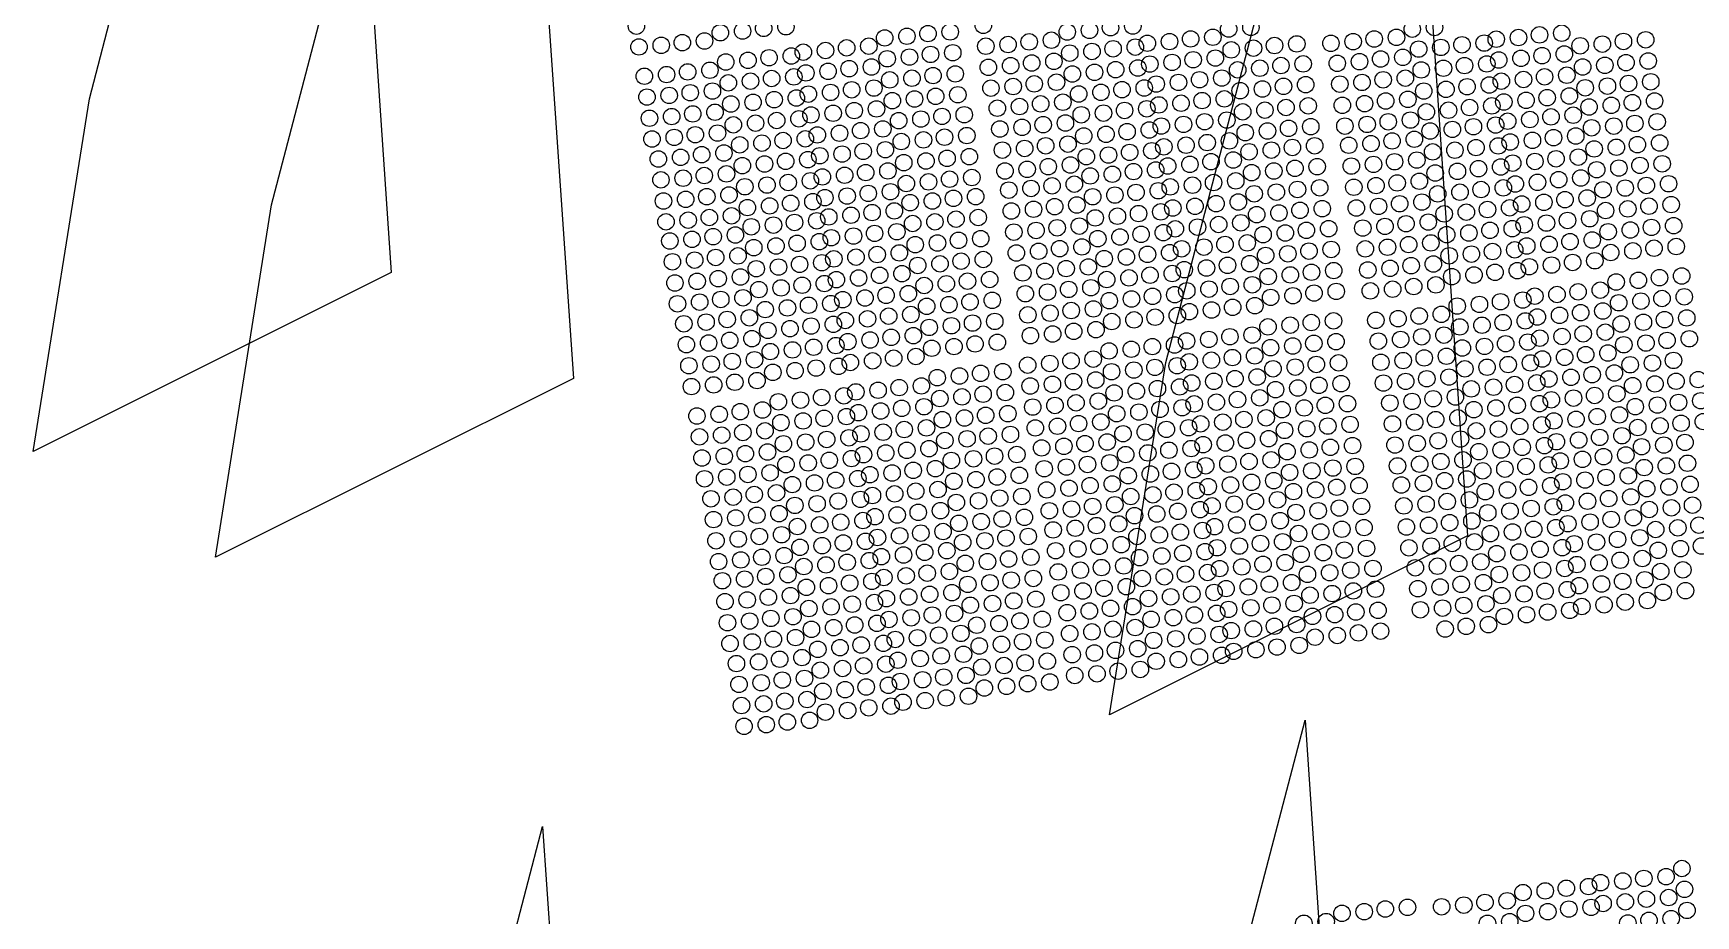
# Model space of a CAD drawing. Header units: inches. Extents: x -133 to 1452, y -237 to 1791.
# Drawn here: x 943.3 to 1280.9, y 1173.8 to 1353 of the extents above; entities that cross this region are included whole.
import ezdxf

# ---------------------------------------------------------------- set-up
doc = ezdxf.new("R2010")
doc.units = ezdxf.units.IN
doc.header["$MEASUREMENT"] = 0

msp = doc.modelspace()

# ---------------------------------------------------------------- linework, layer by layer
for p, q in [((954.7, 1339.68), (1001.36, 1518.04)), ((1001.36, 1518.04), (1016, 1304.44)), ((991.69, 1318.16), (1038.35, 1496.53)), ((1038.35, 1496.53), (1052.99, 1282.92)), ((1173.28, 1286.17), (1219.93, 1464.54)), ((1219.93, 1464.54), (1234.58, 1250.93)), ((943.31, 1268.11), (954.7, 1339.68)), ((980.3, 1246.6), (991.69, 1318.16)), ((1016, 1304.44), (943.31, 1268.11)), ((1052.99, 1282.92), (980.3, 1246.6)), ((1161.88, 1214.61), (1173.28, 1286.17)), ((1234.58, 1250.93), (1161.88, 1214.61)), ((1154.91, 1035.12), (1201.57, 1213.49)), ((1201.57, 1213.49), (1216.21, 999.88)), ((1000.07, 1013.56), (1046.72, 1191.93)), ((1046.72, 1191.93), (1061.37, 978.32))]:
    msp.add_line(p, q)
for centre in [(1065.79, 1354.47), (1082.84, 1353.13), (1087.35, 1353.47), (1091.63, 1354.01), (1096.15, 1354.35), (1120.72, 1352.42), (1125, 1352.96), (1129.51, 1353.3), (1136.23, 1354.63), (1153.28, 1353.29), (1157.79, 1353.63), (1162.07, 1354.16), (1166.59, 1354.5), (1182.84, 1352.22), (1186.06, 1353.89), (1190.57, 1354.22), (1220.13, 1352.2), (1223.34, 1353.87), (1227.86, 1354.21), (1244.9, 1352.16), (1249.18, 1352.7), (1253.69, 1353.04), (1066.31, 1350.25), (1070.83, 1350.58), (1075.11, 1351.12), (1079.62, 1351.46), (1099.68, 1349.19), (1104.19, 1349.53), (1108.48, 1350.07), (1112.99, 1350.41), (1116.21, 1352.08), (1125.52, 1348.73), (1130.03, 1349.07), (1136.75, 1350.4), (1141.26, 1350.74), (1145.55, 1351.28), (1150.06, 1351.62), (1153.79, 1348.99), (1158.3, 1349.33), (1162.59, 1349.87), (1167.1, 1350.21), (1169.54, 1351), (1174.05, 1351.34), (1178.33, 1351.88), (1186.58, 1349.66), (1191.09, 1350), (1195.37, 1350.54), (1199.89, 1350.87), (1206.82, 1350.99), (1211.33, 1351.33), (1215.61, 1351.87), (1224.64, 1349.81), (1229.15, 1350.15), (1233.44, 1350.69), (1237.95, 1351.03), (1240.39, 1351.82), (1254.21, 1348.81), (1257.43, 1350.48), (1261.94, 1350.82), (1266.22, 1351.36), (1270.74, 1351.7), (1080.72, 1345.52), (1083.93, 1347.19), (1088.45, 1347.52), (1092.73, 1348.06), (1097.24, 1348.4), (1108.99, 1345.84), (1113.51, 1346.18), (1116.72, 1347.85), (1121.24, 1348.19), (1137.26, 1346.1), (1141.78, 1346.44), (1146.06, 1346.98), (1150.57, 1347.32), (1163.1, 1345.64), (1167.62, 1345.98), (1170.05, 1346.77), (1174.57, 1347.11), (1178.85, 1347.65), (1183.36, 1347.99), (1187.88, 1345.6), (1192.39, 1345.93), (1196.67, 1346.47), (1201.18, 1346.81), (1208.11, 1346.93), (1212.63, 1347.27), (1216.91, 1347.8), (1221.42, 1348.14), (1225.16, 1345.58), (1229.67, 1345.92), (1233.95, 1346.46), (1238.47, 1346.8), (1240.9, 1347.59), (1245.42, 1347.93), (1249.7, 1348.47), (1257.94, 1346.18), (1262.45, 1346.52), (1266.74, 1347.06), (1271.25, 1347.4), (1067.41, 1344.3), (1071.92, 1344.64), (1076.2, 1345.18), (1084.45, 1342.96), (1088.96, 1343.3), (1093.25, 1343.84), (1097.76, 1344.17), (1100.2, 1344.97), (1104.71, 1345.3), (1117.24, 1343.56), (1121.75, 1343.9), (1126.03, 1344.43), (1130.54, 1344.77), (1142.29, 1342.21), (1146.58, 1342.75), (1151.09, 1343.09), (1154.31, 1344.76), (1158.82, 1345.1), (1171.35, 1342.71), (1175.86, 1343.05), (1180.15, 1343.59), (1184.66, 1343.93), (1197.19, 1342.24), (1201.7, 1342.58), (1208.63, 1342.7), (1213.14, 1343.04), (1217.43, 1343.58), (1221.94, 1343.91), (1234.47, 1342.17), (1238.98, 1342.51), (1241.42, 1343.3), (1245.93, 1343.64), (1250.21, 1344.18), (1254.72, 1344.51), (1258.46, 1341.95), (1262.97, 1342.29), (1267.25, 1342.83), (1271.77, 1343.17), (1067.93, 1340.07), (1072.44, 1340.41), (1076.72, 1340.95), (1081.23, 1341.29), (1084.96, 1338.66), (1089.48, 1339), (1093.76, 1339.54), (1098.27, 1339.88), (1100.71, 1340.67), (1105.22, 1341.01), (1109.51, 1341.55), (1114.02, 1341.89), (1117.75, 1339.33), (1122.27, 1339.67), (1126.55, 1340.21), (1131.06, 1340.54), (1137.78, 1341.88), (1147.87, 1338.69), (1152.39, 1339.03), (1155.6, 1340.7), (1160.12, 1341.04), (1164.4, 1341.58), (1168.91, 1341.92), (1176.38, 1338.82), (1180.66, 1339.36), (1185.18, 1339.7), (1188.39, 1341.37), (1192.91, 1341.71), (1213.66, 1338.74), (1217.94, 1339.28), (1222.45, 1339.62), (1225.67, 1341.29), (1230.18, 1341.63), (1241.93, 1339.07), (1246.45, 1339.41), (1250.73, 1339.95), (1255.24, 1340.28), (1268.03, 1338.94), (1272.55, 1339.28), (1068.44, 1335.77), (1072.95, 1336.11), (1077.23, 1336.65), (1081.75, 1336.99), (1094.28, 1335.31), (1098.79, 1335.65), (1101.23, 1336.44), (1105.74, 1336.78), (1110.02, 1337.32), (1114.54, 1337.66), (1119.05, 1335.27), (1123.56, 1335.6), (1127.85, 1336.14), (1132.36, 1336.48), (1139.08, 1337.81), (1143.59, 1338.15), (1156.12, 1336.47), (1160.64, 1336.81), (1164.92, 1337.35), (1169.43, 1337.69), (1171.87, 1338.48), (1185.69, 1335.4), (1188.91, 1337.07), (1193.42, 1337.41), (1197.7, 1337.95), (1202.21, 1338.29), (1209.14, 1338.4), (1222.97, 1335.39), (1226.19, 1337.06), (1230.7, 1337.4), (1234.98, 1337.94), (1239.5, 1338.28), (1247.22, 1335.51), (1251.51, 1336.05), (1256.02, 1336.39), (1259.24, 1338.06), (1263.75, 1338.4), (1073.47, 1331.88), (1077.75, 1332.42), (1082.26, 1332.76), (1085.48, 1334.43), (1089.99, 1334.77), (1102.52, 1332.38), (1107.04, 1332.72), (1111.32, 1333.26), (1115.83, 1333.6), (1128.36, 1331.92), (1132.88, 1332.25), (1139.6, 1333.58), (1144.11, 1333.92), (1148.39, 1334.46), (1152.91, 1334.8), (1156.63, 1332.18), (1161.15, 1332.51), (1165.43, 1333.05), (1169.94, 1333.39), (1172.38, 1334.18), (1176.89, 1334.52), (1181.18, 1335.06), (1189.42, 1332.84), (1193.94, 1333.18), (1198.22, 1333.72), (1202.73, 1334.06), (1209.66, 1334.17), (1214.17, 1334.51), (1218.46, 1335.05), (1226.97, 1333.17), (1231.48, 1333.5), (1235.76, 1334.04), (1240.27, 1334.38), (1242.71, 1335.17), (1256.54, 1332.16), (1259.76, 1333.83), (1264.27, 1334.17), (1268.55, 1334.71), (1273.06, 1335.05), (1068.96, 1331.55), (1083.56, 1328.7), (1086.78, 1330.37), (1091.29, 1330.71), (1095.57, 1331.25), (1100.09, 1331.59), (1107.56, 1328.49), (1111.84, 1329.03), (1116.35, 1329.37), (1119.57, 1331.04), (1124.08, 1331.38), (1140.11, 1329.29), (1144.62, 1329.63), (1148.9, 1330.17), (1153.42, 1330.51), (1165.95, 1328.83), (1170.46, 1329.16), (1172.9, 1329.96), (1177.41, 1330.29), (1181.69, 1330.83), (1186.21, 1331.17), (1190.2, 1328.95), (1194.72, 1329.29), (1199, 1329.83), (1203.51, 1330.17), (1210.44, 1330.28), (1214.95, 1330.62), (1219.24, 1331.16), (1223.75, 1331.5), (1227.48, 1328.94), (1232, 1329.28), (1236.28, 1329.81), (1240.79, 1330.15), (1243.23, 1330.94), (1247.74, 1331.28), (1252.03, 1331.82), (1260.27, 1329.54), (1264.78, 1329.88), (1269.06, 1330.41), (1273.58, 1330.75), (1070.25, 1327.48), (1074.77, 1327.82), (1079.05, 1328.36), (1087.3, 1326.14), (1091.81, 1326.48), (1096.09, 1327.02), (1100.61, 1327.36), (1103.04, 1328.15), (1120.08, 1326.74), (1124.59, 1327.08), (1128.88, 1327.62), (1133.39, 1327.96), (1145.14, 1325.4), (1149.42, 1325.94), (1153.93, 1326.28), (1157.15, 1327.95), (1161.66, 1328.29), (1171.24, 1325.27), (1173.68, 1326.06), (1178.19, 1326.4), (1182.47, 1326.94), (1186.99, 1327.28), (1199.52, 1325.6), (1204.03, 1325.94), (1210.96, 1326.05), (1215.47, 1326.39), (1219.75, 1326.93), (1224.27, 1327.27), (1236.79, 1325.52), (1241.3, 1325.86), (1243.74, 1326.65), (1248.25, 1326.99), (1252.54, 1327.53), (1257.05, 1327.87), (1260.79, 1325.31), (1265.3, 1325.65), (1269.58, 1326.19), (1274.09, 1326.52), (1070.77, 1323.26), (1075.28, 1323.59), (1079.57, 1324.13), (1084.08, 1324.47), (1087.81, 1321.85), (1092.32, 1322.19), (1096.6, 1322.72), (1101.12, 1323.06), (1103.55, 1323.85), (1108.07, 1324.19), (1112.35, 1324.73), (1116.86, 1325.07), (1120.6, 1322.51), (1125.11, 1322.85), (1129.39, 1323.39), (1133.91, 1323.73), (1140.63, 1325.06), (1150.2, 1322.04), (1154.71, 1322.38), (1157.93, 1324.05), (1162.44, 1324.39), (1166.73, 1324.93), (1174.19, 1321.83), (1178.71, 1322.17), (1182.99, 1322.71), (1187.5, 1323.05), (1190.72, 1324.72), (1195.23, 1325.06), (1211.47, 1321.75), (1215.98, 1322.09), (1220.27, 1322.63), (1224.78, 1322.97), (1228, 1324.64), (1232.51, 1324.98), (1244.26, 1322.42), (1248.77, 1322.76), (1253.06, 1323.3), (1257.57, 1323.64), (1270.88, 1322.12), (1275.39, 1322.46), (1071.28, 1318.96), (1075.8, 1319.3), (1080.08, 1319.84), (1084.59, 1320.18), (1097.12, 1318.5), (1101.63, 1318.83), (1104.07, 1319.63), (1108.58, 1319.96), (1112.87, 1320.5), (1117.38, 1320.84), (1121.38, 1318.62), (1125.89, 1318.96), (1130.17, 1319.5), (1134.69, 1319.84), (1141.41, 1321.17), (1145.92, 1321.51), (1158.45, 1319.82), (1162.96, 1320.16), (1167.24, 1320.7), (1171.76, 1321.04), (1183.5, 1318.42), (1188.01, 1318.75), (1191.23, 1320.42), (1195.74, 1320.76), (1200.03, 1321.3), (1204.54, 1321.64), (1220.78, 1318.4), (1225.3, 1318.74), (1228.51, 1320.41), (1233.03, 1320.75), (1237.31, 1321.29), (1241.82, 1321.63), (1245.56, 1318.36), (1250.07, 1318.7), (1254.35, 1319.24), (1258.86, 1319.58), (1262.08, 1321.25), (1266.59, 1321.58), (1076.31, 1315.07), (1080.6, 1315.61), (1085.11, 1315.95), (1088.33, 1317.62), (1092.84, 1317.96), (1104.85, 1315.73), (1109.36, 1316.07), (1113.65, 1316.61), (1118.16, 1316.95), (1130.69, 1315.27), (1135.2, 1315.61), (1141.92, 1316.94), (1146.44, 1317.28), (1150.72, 1317.82), (1155.23, 1318.15), (1158.96, 1315.53), (1163.47, 1315.87), (1167.76, 1316.41), (1172.27, 1316.75), (1174.71, 1317.54), (1179.22, 1317.88), (1191.75, 1316.19), (1196.26, 1316.53), (1200.55, 1317.07), (1205.06, 1317.41), (1211.99, 1317.53), (1216.5, 1317.86), (1229.81, 1316.35), (1234.32, 1316.69), (1238.61, 1317.23), (1243.12, 1317.57), (1254.87, 1315.01), (1259.38, 1315.35), (1262.6, 1317.02), (1267.11, 1317.36), (1271.4, 1317.9), (1275.91, 1318.23), (1071.8, 1314.73), (1081.38, 1311.72), (1085.89, 1312.05), (1089.11, 1313.72), (1093.62, 1314.06), (1097.9, 1314.6), (1102.41, 1314.94), (1109.88, 1311.84), (1114.16, 1312.38), (1118.68, 1312.72), (1121.89, 1314.39), (1126.41, 1314.73), (1142.43, 1312.64), (1146.95, 1312.98), (1151.23, 1313.52), (1155.74, 1313.86), (1163.99, 1311.64), (1168.27, 1312.18), (1172.79, 1312.52), (1175.22, 1313.31), (1179.74, 1313.65), (1184.02, 1314.19), (1188.53, 1314.53), (1193.05, 1312.13), (1197.56, 1312.47), (1201.84, 1313.01), (1206.36, 1313.35), (1213.29, 1313.46), (1217.8, 1313.8), (1222.08, 1314.34), (1226.59, 1314.68), (1230.33, 1312.12), (1234.84, 1312.46), (1239.12, 1313), (1243.64, 1313.34), (1246.07, 1314.13), (1250.59, 1314.47), (1263.11, 1312.72), (1267.62, 1313.06), (1271.91, 1313.6), (1276.42, 1313.94), (1072.58, 1310.84), (1077.09, 1311.18), (1089.62, 1309.49), (1094.14, 1309.83), (1098.42, 1310.37), (1102.93, 1310.71), (1105.37, 1311.5), (1119.19, 1308.42), (1122.41, 1310.09), (1126.92, 1310.43), (1131.2, 1310.97), (1135.71, 1311.31), (1142.95, 1308.41), (1147.47, 1308.75), (1151.75, 1309.29), (1156.26, 1309.63), (1159.48, 1311.3), (1174.08, 1308.46), (1176.52, 1309.25), (1181.03, 1309.59), (1185.32, 1310.13), (1189.83, 1310.46), (1198.08, 1308.24), (1202.36, 1308.78), (1206.87, 1309.12), (1213.8, 1309.24), (1218.32, 1309.57), (1222.6, 1310.11), (1227.11, 1310.45), (1239.64, 1308.7), (1244.15, 1309.04), (1246.59, 1309.83), (1251.1, 1310.17), (1255.38, 1310.71), (1259.89, 1311.05), (1263.63, 1308.49), (1268.14, 1308.83), (1272.43, 1309.37), (1276.94, 1309.71), (1073.1, 1306.61), (1077.61, 1306.95), (1081.89, 1307.49), (1086.41, 1307.82), (1090.13, 1305.2), (1094.65, 1305.54), (1098.93, 1306.08), (1103.44, 1306.42), (1105.88, 1307.21), (1110.39, 1307.55), (1114.68, 1308.09), (1122.92, 1305.87), (1127.44, 1306.2), (1131.72, 1306.74), (1136.23, 1307.08), (1153.05, 1305.23), (1157.56, 1305.57), (1160.78, 1307.24), (1165.29, 1307.58), (1169.57, 1308.12), (1177.04, 1305.02), (1181.55, 1305.36), (1185.83, 1305.9), (1190.35, 1306.23), (1193.56, 1307.9), (1207.39, 1304.83), (1214.31, 1304.94), (1218.83, 1305.28), (1223.11, 1305.82), (1227.62, 1306.16), (1230.84, 1307.83), (1235.35, 1308.17), (1247.1, 1305.61), (1251.62, 1305.94), (1255.9, 1306.48), (1260.41, 1306.82), (1073.61, 1302.31), (1078.12, 1302.65), (1082.4, 1303.19), (1086.92, 1303.53), (1099.45, 1301.85), (1103.96, 1302.19), (1106.4, 1302.98), (1110.91, 1303.32), (1115.19, 1303.86), (1119.71, 1304.2), (1124.22, 1301.8), (1128.73, 1302.14), (1133.02, 1302.68), (1137.53, 1303.02), (1144.25, 1304.35), (1148.76, 1304.69), (1161.29, 1303.01), (1165.81, 1303.35), (1170.09, 1303.89), (1174.6, 1304.23), (1186.35, 1301.6), (1190.86, 1301.94), (1194.08, 1303.61), (1198.59, 1303.95), (1202.87, 1304.49), (1223.63, 1301.59), (1228.14, 1301.93), (1231.36, 1303.6), (1235.87, 1303.94), (1240.15, 1304.48), (1244.67, 1304.81), (1264.74, 1302.51), (1269.25, 1302.85), (1273.54, 1303.39), (1278.05, 1303.73), (1074.13, 1298.08), (1078.64, 1298.42), (1082.92, 1298.96), (1087.44, 1299.3), (1090.65, 1300.97), (1095.17, 1301.31), (1105.26, 1298.13), (1107.7, 1298.92), (1112.21, 1299.26), (1116.49, 1299.8), (1121, 1300.13), (1133.53, 1298.45), (1138.05, 1298.79), (1144.77, 1300.12), (1149.28, 1300.46), (1153.56, 1301), (1158.08, 1301.34), (1161.81, 1298.71), (1166.32, 1299.05), (1170.6, 1299.59), (1175.11, 1299.93), (1177.55, 1300.72), (1182.06, 1301.06), (1194.59, 1299.38), (1199.11, 1299.72), (1203.39, 1300.26), (1207.9, 1300.6), (1214.83, 1300.71), (1219.35, 1301.05), (1241.27, 1298.5), (1245.78, 1298.84), (1248.22, 1299.63), (1252.73, 1299.97), (1257.01, 1300.51), (1261.52, 1300.85), (1265.26, 1298.29), (1269.77, 1298.62), (1274.06, 1299.16), (1278.57, 1299.5), (1084.22, 1294.9), (1088.73, 1295.24), (1091.95, 1296.91), (1096.46, 1297.25), (1100.75, 1297.79), (1112.73, 1295.03), (1117.01, 1295.57), (1121.52, 1295.9), (1124.74, 1297.57), (1129.25, 1297.91), (1145.28, 1295.83), (1149.79, 1296.17), (1154.08, 1296.71), (1158.59, 1297.04), (1166.84, 1294.82), (1171.12, 1295.36), (1175.63, 1295.7), (1178.07, 1296.49), (1182.58, 1296.83), (1186.86, 1297.37), (1191.38, 1297.71), (1215.94, 1294.73), (1220.46, 1295.07), (1224.74, 1295.61), (1229.25, 1295.95), (1232.47, 1297.62), (1236.98, 1297.96), (1248.73, 1295.4), (1253.25, 1295.74), (1257.53, 1296.28), (1262.04, 1296.62), (1274.57, 1294.87), (1279.08, 1295.21), (1075.42, 1294.02), (1079.94, 1294.36), (1092.47, 1292.68), (1096.98, 1293.02), (1101.26, 1293.56), (1105.78, 1293.9), (1108.21, 1294.69), (1122.03, 1291.61), (1125.25, 1293.28), (1129.76, 1293.62), (1134.05, 1294.16), (1138.56, 1294.5), (1145.8, 1291.6), (1150.31, 1291.94), (1154.59, 1292.48), (1159.11, 1292.82), (1162.32, 1294.48), (1186.31, 1291.39), (1190.82, 1291.73), (1194.04, 1293.4), (1198.55, 1293.74), (1202.83, 1294.28), (1207.35, 1294.62), (1225.26, 1291.38), (1229.77, 1291.72), (1232.99, 1293.39), (1237.5, 1293.73), (1241.78, 1294.27), (1246.3, 1294.61), (1253.76, 1291.44), (1258.04, 1291.98), (1262.55, 1292.32), (1265.77, 1293.99), (1270.28, 1294.33), (1075.94, 1289.79), (1080.45, 1290.13), (1084.74, 1290.67), (1089.25, 1291.01), (1092.98, 1288.38), (1097.49, 1288.72), (1101.78, 1289.26), (1106.29, 1289.6), (1108.73, 1290.39), (1113.24, 1290.73), (1117.52, 1291.27), (1125.77, 1289.05), (1130.28, 1289.39), (1134.56, 1289.93), (1139.08, 1290.27), (1161.77, 1288.51), (1166.28, 1288.85), (1170.56, 1289.39), (1175.07, 1289.72), (1177.51, 1290.52), (1182.02, 1290.85), (1194.55, 1289.17), (1199.07, 1289.51), (1203.35, 1290.05), (1207.86, 1290.39), (1216.46, 1290.5), (1220.98, 1290.84), (1233.5, 1289.1), (1238.01, 1289.43), (1242.3, 1289.97), (1246.81, 1290.31), (1249.25, 1291.1), (1263.07, 1288.09), (1266.29, 1289.76), (1270.8, 1290.1), (1275.08, 1290.64), (1279.6, 1290.98), (1076.45, 1285.5), (1080.97, 1285.84), (1085.25, 1286.38), (1089.76, 1286.71), (1102.29, 1285.03), (1106.81, 1285.37), (1109.24, 1286.16), (1113.76, 1286.5), (1118.04, 1287.04), (1122.55, 1287.38), (1145.24, 1285.62), (1149.75, 1285.96), (1154.04, 1286.5), (1158.55, 1286.84), (1166.8, 1284.62), (1171.08, 1285.16), (1175.59, 1285.5), (1178.03, 1286.29), (1182.54, 1286.63), (1186.82, 1287.16), (1191.34, 1287.5), (1195.07, 1284.88), (1199.58, 1285.22), (1203.86, 1285.76), (1208.37, 1286.09), (1216.97, 1286.21), (1221.49, 1286.55), (1225.77, 1287.09), (1230.28, 1287.43), (1234.02, 1284.87), (1238.53, 1285.2), (1242.81, 1285.74), (1247.33, 1286.08), (1249.76, 1286.87), (1254.28, 1287.21), (1258.56, 1287.75), (1267.59, 1285.7), (1272.1, 1286.04), (1276.38, 1286.58), (1076.97, 1281.27), (1081.48, 1281.61), (1085.77, 1282.15), (1090.28, 1282.49), (1093.5, 1284.16), (1098.01, 1284.49), (1123.66, 1281.4), (1126.88, 1283.07), (1131.39, 1283.41), (1135.68, 1283.95), (1140.19, 1284.29), (1145.76, 1281.39), (1150.27, 1281.73), (1154.55, 1282.27), (1159.07, 1282.61), (1162.28, 1284.28), (1176.1, 1281.2), (1178.54, 1281.99), (1183.05, 1282.33), (1187.34, 1282.87), (1191.85, 1283.21), (1204.38, 1281.53), (1208.89, 1281.87), (1217.49, 1281.98), (1222, 1282.32), (1226.29, 1282.86), (1230.8, 1283.2), (1244.11, 1281.68), (1248.62, 1282.02), (1251.06, 1282.81), (1255.57, 1283.15), (1259.86, 1283.69), (1264.37, 1284.03), (1268.1, 1281.47), (1272.62, 1281.81), (1276.9, 1282.35), (1281.41, 1282.69), (1094.61, 1278.18), (1099.12, 1278.52), (1103.4, 1279.06), (1107.92, 1279.39), (1110.35, 1280.19), (1114.87, 1280.52), (1119.15, 1281.06), (1127.4, 1278.84), (1131.91, 1279.18), (1136.19, 1279.72), (1140.71, 1280.06), (1155.06, 1277.97), (1159.58, 1278.31), (1162.79, 1279.98), (1167.31, 1280.32), (1171.59, 1280.86), (1183.57, 1278.1), (1187.85, 1278.64), (1192.37, 1278.98), (1195.58, 1280.65), (1200.1, 1280.99), (1218.79, 1277.92), (1223.3, 1278.26), (1227.58, 1278.8), (1232.1, 1279.14), (1235.31, 1280.8), (1239.83, 1281.14), (1251.58, 1278.58), (1256.09, 1278.92), (1260.37, 1279.46), (1264.89, 1279.8), (1277.41, 1278.05), (1281.92, 1278.39), (1078.08, 1275.29), (1082.6, 1275.63), (1086.88, 1276.17), (1091.39, 1276.51), (1103.92, 1274.83), (1108.44, 1275.17), (1110.87, 1275.96), (1115.39, 1276.3), (1119.67, 1276.84), (1124.18, 1277.17), (1127.91, 1274.55), (1132.42, 1274.89), (1136.71, 1275.43), (1141.22, 1275.77), (1146.27, 1277.1), (1150.78, 1277.43), (1163.31, 1275.75), (1167.83, 1276.09), (1172.11, 1276.63), (1176.62, 1276.97), (1179.06, 1277.76), (1189.15, 1274.58), (1193.66, 1274.92), (1196.88, 1276.59), (1201.39, 1276.93), (1205.68, 1277.47), (1210.19, 1277.8), (1228.1, 1274.57), (1232.62, 1274.91), (1235.83, 1276.58), (1240.35, 1276.91), (1244.63, 1277.45), (1249.14, 1277.79), (1256.6, 1274.63), (1260.89, 1275.17), (1265.4, 1275.51), (1268.62, 1277.18), (1273.13, 1277.51), (1078.6, 1271.06), (1083.11, 1271.4), (1087.4, 1271.94), (1091.91, 1272.28), (1095.13, 1273.95), (1099.64, 1274.29), (1111.38, 1271.66), (1115.9, 1272), (1120.18, 1272.54), (1124.69, 1272.88), (1137.22, 1271.2), (1141.74, 1271.54), (1146.79, 1272.87), (1151.3, 1273.21), (1155.58, 1273.75), (1160.1, 1274.08), (1164.61, 1271.69), (1169.12, 1272.03), (1173.41, 1272.57), (1177.92, 1272.91), (1180.36, 1273.7), (1184.87, 1274.04), (1197.4, 1272.36), (1201.91, 1272.7), (1206.19, 1273.24), (1210.71, 1273.58), (1219.31, 1273.69), (1223.82, 1274.03), (1236.34, 1272.28), (1240.86, 1272.62), (1245.14, 1273.16), (1249.65, 1273.5), (1252.09, 1274.29), (1265.92, 1271.28), (1269.13, 1272.95), (1273.65, 1273.29), (1277.93, 1273.82), (1282.44, 1274.16), (1092.42, 1267.98), (1095.64, 1269.65), (1100.15, 1269.99), (1104.43, 1270.53), (1108.95, 1270.87), (1116.42, 1267.77), (1120.7, 1268.31), (1125.21, 1268.65), (1128.43, 1270.32), (1132.94, 1270.66), (1148.08, 1268.81), (1152.6, 1269.14), (1156.88, 1269.68), (1161.39, 1270.02), (1169.64, 1267.8), (1173.92, 1268.34), (1178.44, 1268.68), (1180.87, 1269.47), (1185.39, 1269.81), (1189.67, 1270.35), (1194.18, 1270.69), (1197.91, 1268.06), (1202.42, 1268.4), (1206.71, 1268.94), (1211.22, 1269.28), (1219.82, 1269.39), (1224.33, 1269.73), (1228.61, 1270.27), (1233.13, 1270.61), (1236.86, 1268.05), (1241.38, 1268.39), (1245.66, 1268.93), (1250.17, 1269.27), (1252.61, 1270.06), (1257.12, 1270.4), (1261.4, 1270.94), (1269.91, 1269.05), (1274.43, 1269.39), (1278.71, 1269.93), (1079.11, 1266.77), (1083.63, 1267.11), (1087.91, 1267.64), (1096.16, 1265.42), (1100.67, 1265.76), (1104.95, 1266.3), (1109.47, 1266.64), (1111.9, 1267.43), (1126.51, 1264.59), (1129.73, 1266.26), (1134.24, 1266.6), (1138.52, 1267.14), (1143.03, 1267.47), (1148.6, 1264.58), (1153.11, 1264.92), (1157.4, 1265.45), (1161.91, 1265.79), (1165.13, 1267.46), (1178.95, 1264.38), (1181.39, 1265.18), (1185.9, 1265.52), (1190.18, 1266.05), (1194.69, 1266.39), (1207.22, 1264.71), (1211.74, 1265.05), (1220.34, 1265.16), (1224.85, 1265.5), (1229.13, 1266.04), (1233.65, 1266.38), (1242.15, 1264.5), (1246.44, 1265.04), (1250.95, 1265.37), (1253.39, 1266.17), (1257.9, 1266.5), (1262.18, 1267.04), (1266.7, 1267.38), (1270.43, 1264.82), (1274.94, 1265.16), (1279.23, 1265.7), (1079.63, 1262.54), (1084.14, 1262.88), (1088.43, 1263.42), (1092.94, 1263.75), (1097.45, 1261.36), (1101.97, 1261.7), (1106.25, 1262.24), (1110.76, 1262.58), (1113.2, 1263.37), (1117.71, 1263.71), (1122, 1264.25), (1130.24, 1262.03), (1134.76, 1262.37), (1139.04, 1262.91), (1143.55, 1263.25), (1157.91, 1261.16), (1162.42, 1261.5), (1165.64, 1263.17), (1170.15, 1263.51), (1174.44, 1264.05), (1181.9, 1260.95), (1186.42, 1261.29), (1190.7, 1261.83), (1195.21, 1262.16), (1198.43, 1263.83), (1202.94, 1264.17), (1212.52, 1261.16), (1221.12, 1261.27), (1225.63, 1261.61), (1229.91, 1262.15), (1234.42, 1262.49), (1237.64, 1264.16), (1251.47, 1261.15), (1253.9, 1261.94), (1258.42, 1262.28), (1262.7, 1262.82), (1267.21, 1263.15), (1279.74, 1261.41), (1080.93, 1258.48), (1085.44, 1258.81), (1089.72, 1259.35), (1094.24, 1259.69), (1106.77, 1258.01), (1111.28, 1258.35), (1113.72, 1259.14), (1118.23, 1259.48), (1122.51, 1260.02), (1127.03, 1260.36), (1130.75, 1257.73), (1135.27, 1258.07), (1139.55, 1258.61), (1144.06, 1258.95), (1149.11, 1260.28), (1153.63, 1260.62), (1166.16, 1258.94), (1170.67, 1259.28), (1174.95, 1259.82), (1179.47, 1260.16), (1191.48, 1257.93), (1195.99, 1258.27), (1199.21, 1259.94), (1203.72, 1260.28), (1208, 1260.82), (1230.43, 1257.92), (1234.94, 1258.26), (1238.16, 1259.93), (1242.67, 1260.27), (1246.95, 1260.81), (1254.42, 1257.64), (1258.93, 1257.98), (1263.21, 1258.52), (1267.73, 1258.86), (1270.94, 1260.53), (1275.46, 1260.87), (1081.45, 1254.25), (1085.96, 1254.59), (1090.24, 1255.13), (1094.75, 1255.46), (1097.97, 1257.13), (1102.48, 1257.47), (1114.23, 1254.85), (1118.74, 1255.19), (1123.02, 1255.72), (1127.54, 1256.06), (1140.07, 1254.38), (1144.58, 1254.72), (1149.63, 1256.05), (1154.14, 1256.39), (1158.43, 1256.93), (1162.94, 1257.27), (1166.94, 1255.05), (1171.45, 1255.38), (1175.73, 1255.92), (1180.24, 1256.26), (1182.68, 1257.05), (1187.19, 1257.39), (1199.73, 1255.71), (1204.24, 1256.05), (1208.52, 1256.59), (1213.03, 1256.93), (1221.63, 1257.04), (1226.15, 1257.38), (1238.67, 1255.63), (1243.18, 1255.97), (1247.47, 1256.51), (1251.98, 1256.85), (1263.73, 1254.29), (1268.24, 1254.63), (1271.46, 1256.3), (1275.97, 1256.64), (1280.26, 1257.18), (1090.75, 1250.83), (1095.27, 1251.17), (1098.48, 1252.84), (1103, 1253.18), (1107.28, 1253.72), (1111.79, 1254.06), (1119.26, 1250.96), (1123.54, 1251.5), (1128.06, 1251.83), (1131.27, 1253.5), (1135.79, 1253.84), (1145.36, 1250.83), (1150.41, 1252.16), (1154.92, 1252.5), (1159.21, 1253.04), (1163.72, 1253.38), (1167.45, 1250.82), (1171.97, 1251.15), (1176.25, 1251.69), (1180.76, 1252.03), (1183.2, 1252.82), (1187.71, 1253.16), (1192, 1253.7), (1196.51, 1254.04), (1200.24, 1251.42), (1204.75, 1251.75), (1209.03, 1252.29), (1213.55, 1252.63), (1222.15, 1252.75), (1226.66, 1253.09), (1230.94, 1253.62), (1235.45, 1253.96), (1239.19, 1251.4), (1243.7, 1251.74), (1247.98, 1252.28), (1252.5, 1252.62), (1254.93, 1253.41), (1259.45, 1253.75), (1272.76, 1252.24), (1277.27, 1252.58), (1281.55, 1253.12), (1081.96, 1249.95), (1086.47, 1250.29), (1099, 1248.61), (1103.51, 1248.95), (1107.8, 1249.49), (1112.31, 1249.83), (1114.75, 1250.62), (1124.32, 1247.6), (1128.83, 1247.94), (1132.05, 1249.61), (1136.56, 1249.95), (1140.85, 1250.49), (1150.93, 1247.93), (1155.44, 1248.27), (1159.72, 1248.81), (1164.24, 1249.15), (1181.27, 1247.74), (1183.71, 1248.53), (1188.22, 1248.87), (1192.51, 1249.41), (1197.02, 1249.75), (1205.27, 1247.53), (1209.55, 1248.06), (1214.06, 1248.4), (1222.66, 1248.52), (1227.18, 1248.86), (1231.46, 1249.4), (1235.97, 1249.73), (1245, 1247.68), (1249.28, 1248.22), (1253.79, 1248.56), (1256.23, 1249.35), (1260.74, 1249.69), (1265.03, 1250.23), (1269.54, 1250.57), (1273.28, 1248.01), (1277.79, 1248.35), (1282.07, 1248.89), (1082.48, 1245.72), (1086.99, 1246.06), (1091.27, 1246.6), (1095.78, 1246.94), (1099.78, 1244.72), (1104.29, 1245.05), (1108.58, 1245.59), (1113.09, 1245.93), (1115.53, 1246.72), (1120.04, 1247.06), (1132.57, 1245.38), (1137.08, 1245.72), (1141.37, 1246.26), (1145.88, 1246.6), (1160.24, 1244.51), (1164.75, 1244.85), (1167.97, 1246.52), (1172.48, 1246.86), (1176.76, 1247.4), (1184.23, 1244.3), (1188.74, 1244.64), (1193.03, 1245.18), (1197.54, 1245.52), (1200.76, 1247.19), (1215.36, 1244.34), (1223.96, 1244.46), (1228.47, 1244.79), (1232.76, 1245.33), (1237.27, 1245.67), (1240.49, 1247.34), (1254.31, 1244.33), (1256.75, 1245.12), (1261.26, 1245.46), (1265.55, 1246), (1270.06, 1246.34), (1083.25, 1241.83), (1087.77, 1242.17), (1092.05, 1242.71), (1096.56, 1243.05), (1104.81, 1240.83), (1109.09, 1241.36), (1113.61, 1241.7), (1116.04, 1242.49), (1120.56, 1242.83), (1124.84, 1243.37), (1129.35, 1243.71), (1133.08, 1241.09), (1137.59, 1241.42), (1141.88, 1241.96), (1146.39, 1242.3), (1151.44, 1243.63), (1155.95, 1243.97), (1168.48, 1242.29), (1173, 1242.63), (1177.28, 1243.17), (1181.79, 1243.51), (1194.32, 1241.12), (1198.84, 1241.46), (1202.05, 1243.13), (1206.57, 1243.46), (1210.85, 1244), (1233.27, 1241.11), (1237.79, 1241.44), (1241, 1243.11), (1245.52, 1243.45), (1249.8, 1243.99), (1257.26, 1240.83), (1261.77, 1241.17), (1266.06, 1241.7), (1270.57, 1242.04), (1273.79, 1243.71), (1278.3, 1244.05), (1083.77, 1237.6), (1088.29, 1237.94), (1092.57, 1238.48), (1097.08, 1238.82), (1100.3, 1240.49), (1114.12, 1237.41), (1116.56, 1238.2), (1121.07, 1238.54), (1125.35, 1239.08), (1129.86, 1239.42), (1142.39, 1237.74), (1146.91, 1238.07), (1151.96, 1239.4), (1156.47, 1239.74), (1160.75, 1240.28), (1165.27, 1240.62), (1169.78, 1238.23), (1174.29, 1238.57), (1178.58, 1239.11), (1183.09, 1239.45), (1185.53, 1240.24), (1190.04, 1240.58), (1202.57, 1238.9), (1207.08, 1239.23), (1211.37, 1239.77), (1215.88, 1240.11), (1224.48, 1240.23), (1228.99, 1240.57), (1241.52, 1238.82), (1246.03, 1239.16), (1250.31, 1239.7), (1254.82, 1240.04), (1266.57, 1237.48), (1271.09, 1237.81), (1274.3, 1239.48), (1278.82, 1239.82), (1093.08, 1234.18), (1097.59, 1234.52), (1100.81, 1236.19), (1105.32, 1236.53), (1109.61, 1237.07), (1117.07, 1233.97), (1121.59, 1234.31), (1125.87, 1234.85), (1130.38, 1235.19), (1133.6, 1236.86), (1138.11, 1237.2), (1148.2, 1234.01), (1153.26, 1235.34), (1157.77, 1235.68), (1162.05, 1236.22), (1166.56, 1236.56), (1170.3, 1234), (1174.81, 1234.34), (1179.09, 1234.88), (1183.61, 1235.22), (1186.04, 1236.01), (1190.56, 1236.35), (1194.84, 1236.89), (1199.35, 1237.23), (1203.08, 1234.6), (1207.59, 1234.94), (1211.88, 1235.48), (1216.39, 1235.82), (1224.99, 1235.93), (1229.5, 1236.27), (1233.79, 1236.81), (1238.3, 1237.15), (1242.03, 1234.59), (1246.55, 1234.93), (1250.83, 1235.47), (1255.34, 1235.81), (1257.78, 1236.6), (1262.29, 1236.94), (1084.28, 1233.3), (1088.8, 1233.64), (1101.33, 1231.96), (1105.84, 1232.3), (1110.12, 1232.84), (1114.64, 1233.18), (1127.17, 1230.79), (1131.68, 1231.13), (1134.9, 1232.8), (1139.41, 1233.13), (1143.69, 1233.67), (1153.77, 1231.11), (1158.29, 1231.45), (1162.57, 1231.99), (1167.08, 1232.33), (1179.61, 1230.58), (1184.12, 1230.92), (1186.56, 1231.71), (1191.07, 1232.05), (1195.35, 1232.59), (1199.86, 1232.93), (1208.11, 1230.71), (1212.4, 1231.25), (1216.91, 1231.59), (1230.02, 1232.04), (1234.3, 1232.58), (1238.82, 1232.92), (1084.8, 1229.08), (1089.31, 1229.41), (1093.6, 1229.95), (1098.11, 1230.29), (1102.62, 1227.9), (1107.14, 1228.24), (1111.42, 1228.78), (1115.93, 1229.12), (1118.37, 1229.91), (1122.88, 1230.25), (1135.41, 1228.57), (1139.93, 1228.91), (1144.21, 1229.44), (1148.72, 1229.78), (1163.08, 1227.7), (1167.59, 1228.04), (1170.81, 1229.71), (1175.32, 1230.04), (1187.07, 1227.48), (1191.59, 1227.82), (1195.87, 1228.36), (1200.38, 1228.7), (1203.6, 1230.37), (1086.1, 1225.01), (1090.61, 1225.35), (1094.89, 1225.89), (1099.41, 1226.23), (1107.66, 1224.01), (1111.94, 1224.55), (1116.45, 1224.89), (1118.89, 1225.68), (1123.4, 1226.02), (1127.68, 1226.56), (1132.2, 1226.9), (1135.93, 1224.27), (1140.44, 1224.61), (1144.72, 1225.15), (1149.23, 1225.49), (1154.28, 1226.82), (1158.8, 1227.16), (1168.11, 1223.81), (1171.33, 1225.48), (1175.84, 1225.82), (1180.12, 1226.35), (1184.64, 1226.69), (1086.62, 1220.78), (1091.13, 1221.12), (1095.41, 1221.66), (1099.93, 1222), (1103.14, 1223.67), (1116.96, 1220.59), (1119.4, 1221.38), (1123.91, 1221.72), (1128.2, 1222.26), (1132.71, 1222.6), (1145.24, 1220.92), (1149.75, 1221.26), (1154.8, 1222.59), (1159.32, 1222.93), (1163.6, 1223.47), (1095.92, 1217.37), (1100.44, 1217.71), (1103.65, 1219.38), (1108.17, 1219.71), (1112.45, 1220.25), (1119.92, 1217.16), (1124.43, 1217.49), (1128.71, 1218.03), (1133.23, 1218.37), (1136.44, 1220.04), (1140.96, 1220.38), (1087.13, 1216.49), (1091.64, 1216.83), (1104.17, 1215.15), (1108.69, 1215.49), (1112.97, 1216.03), (1117.48, 1216.36), (1087.65, 1212.26), (1092.16, 1212.6), (1096.44, 1213.14), (1100.96, 1213.48), (1278.1, 1183.39), (1261.57, 1180.51), (1266.09, 1180.85), (1270.37, 1181.38), (1274.88, 1181.72), (1242.61, 1176.83), (1245.83, 1178.5), (1250.34, 1178.84), (1254.62, 1179.38), (1259.14, 1179.72), (1266.6, 1176.62), (1270.89, 1177.16), (1275.4, 1177.49), (1278.62, 1179.16), (1209.06, 1174.28), (1213.58, 1174.62), (1217.86, 1175.16), (1222.37, 1175.5), (1229.3, 1175.61), (1233.81, 1175.95), (1238.1, 1176.49), (1246.34, 1174.27), (1250.86, 1174.61), (1255.14, 1175.15), (1259.65, 1175.49), (1262.09, 1176.28), (1275.91, 1173.2), (1279.13, 1174.87), (1201.33, 1172.27), (1205.85, 1172.61), (1238.61, 1172.26), (1243.13, 1172.6), (1267.12, 1172.32), (1271.4, 1172.86)]:
    msp.add_circle(centre, 1.67)

doc.saveas('drawing.dxf')
